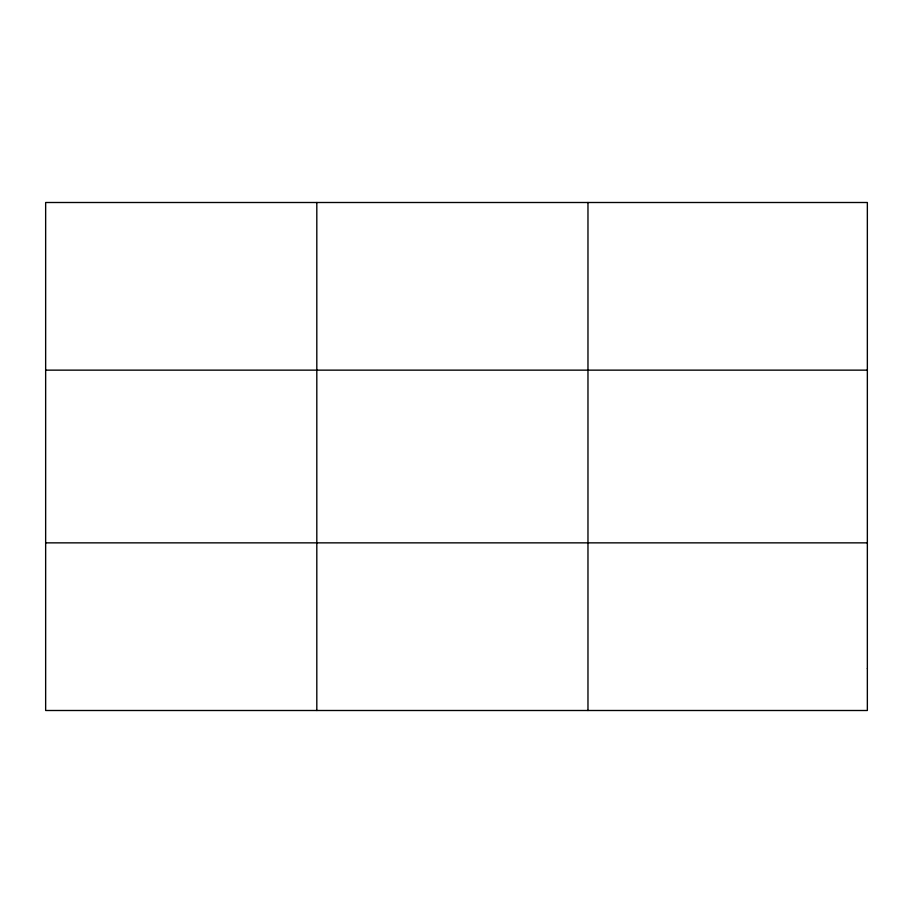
<?xml version="1.0" encoding="UTF-8"?>
<svg xmlns="http://www.w3.org/2000/svg" width="913" height="913" viewBox="0 0 913 913"><rect width="100%" height="100%" fill="white"/><g stroke="black" fill="none" stroke-linecap="round" stroke-linejoin="round"><path stroke-width="1.37" d="M316.811 202.503L316.811 710.497M587.972 202.503L587.972 710.497M45.65 370.142L867.35 370.142M45.65 542.858L867.35 542.858M867.35 668.59L867.35 710.497L45.65 710.497L45.65 202.503L867.35 202.503L867.35 668.59"/></g></svg>
